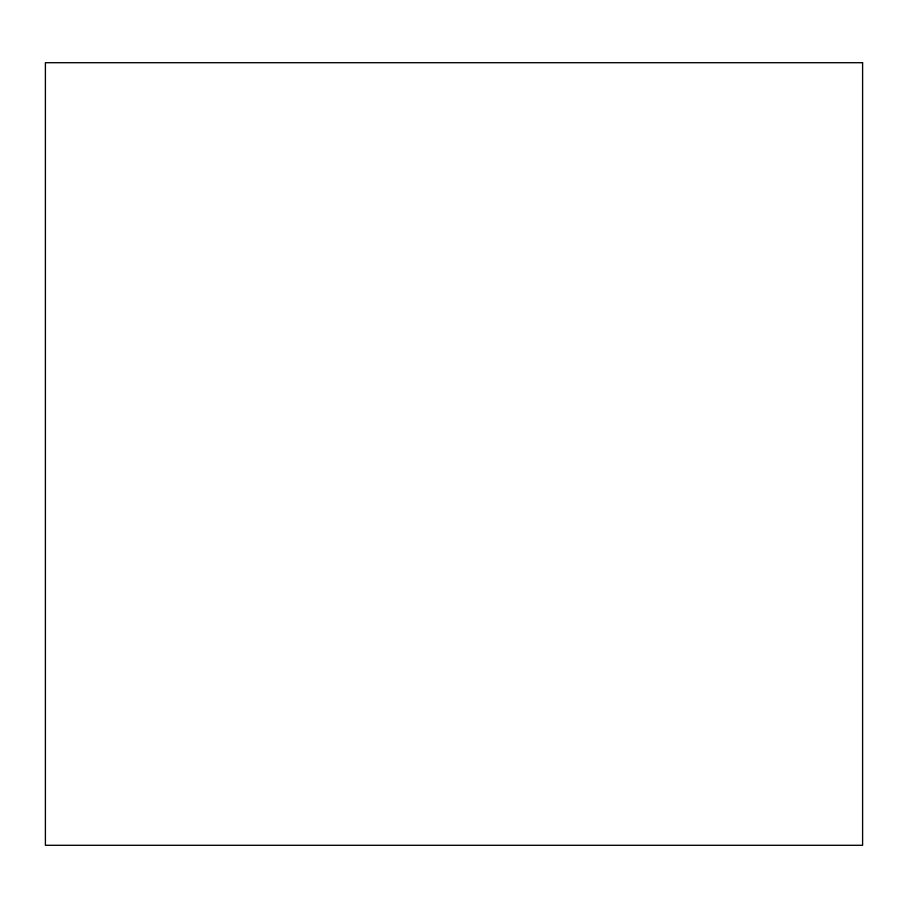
<?xml version="1.0" encoding="UTF-8"?>
<svg xmlns="http://www.w3.org/2000/svg" width="908" height="908" viewBox="0 0 908 908"><rect width="100%" height="100%" fill="white"/><g stroke="black" fill="none" stroke-linecap="round" stroke-linejoin="round"><path stroke-width="1.36" d="M862.6 62.709L45.4 62.709L45.4 845.291L862.6 845.291L862.6 62.709"/></g></svg>
